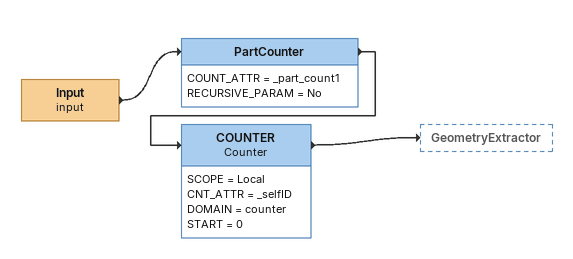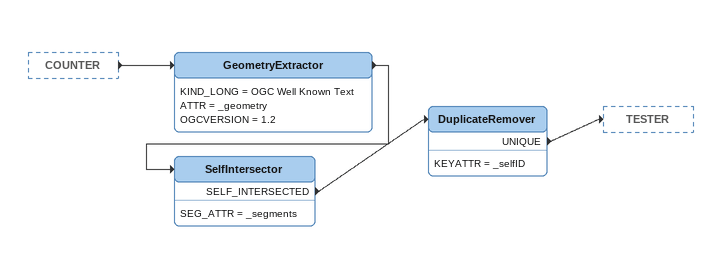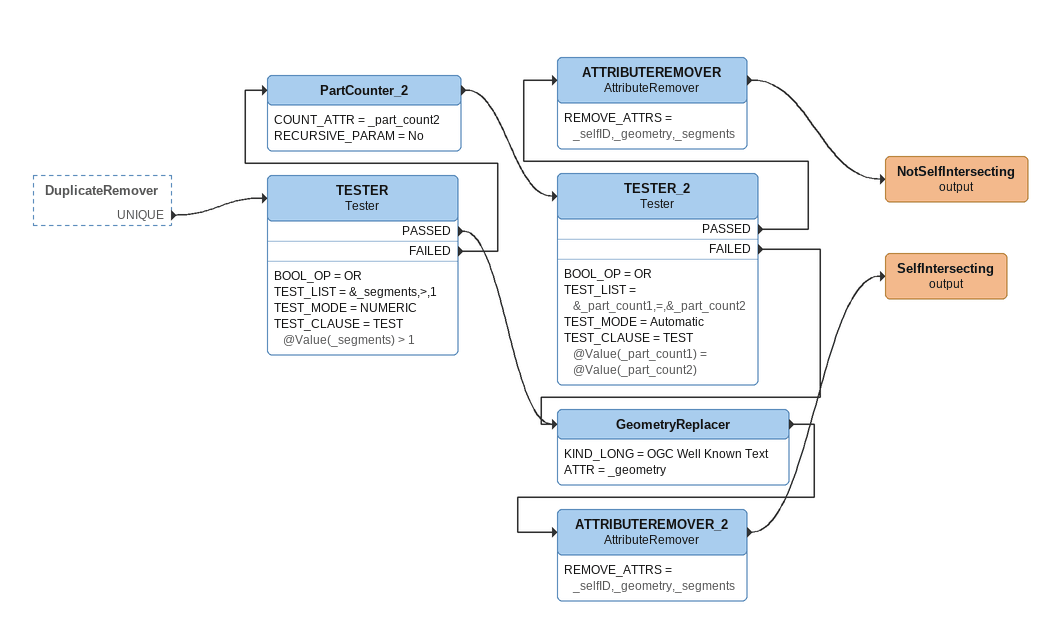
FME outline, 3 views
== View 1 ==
Input (input)
    -> PartCounter
PartCounter
    COUNT_ATTR = _part_count1
    RECURSIVE_PARAM = No
    -> COUNTER
COUNTER: Counter
    SCOPE = Local
    CNT_ATTR = _selfID
    DOMAIN = counter
    START = 0
    -> GeometryExtractor

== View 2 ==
COUNTER [outside]
    -> GeometryExtractor
GeometryExtractor
    KIND_LONG = OGC Well Known Text
    ATTR = _geometry
    OGCVERSION = 1.2
    -> SelfIntersector
SelfIntersector
    SEG_ATTR = _segments
    SELF_INTERSECTED -> DuplicateRemover
DuplicateRemover
    KEYATTR = _selfID
    UNIQUE -> TESTER

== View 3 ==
DuplicateRemover [outside]
    UNIQUE -> TESTER
TESTER: Tester
    BOOL_OP = OR
    TEST_LIST = &_segments,>,1
    TEST_MODE = NUMERIC
    TEST_CLAUSE = TEST @Value(_segments) > 1
    PASSED -> GeometryReplacer
    FAILED -> PartCounter_2
PartCounter_2
    COUNT_ATTR = _part_count2
    RECURSIVE_PARAM = No
    -> TESTER_2
TESTER_2: Tester
    BOOL_OP = OR
    TEST_LIST = &_part_count1,=,&_part_count2
    TEST_MODE = Automatic
    TEST_CLAUSE = TEST @Value(_part_count1) = @Value(_part_count2)
    PASSED -> ATTRIBUTEREMOVER
    FAILED -> GeometryReplacer
ATTRIBUTEREMOVER: AttributeRemover
    REMOVE_ATTRS = _selfID,_geometry,_segments
    -> NotSelfIntersecting (output)
NotSelfIntersecting (output)
GeometryReplacer
    KIND_LONG = OGC Well Known Text
    ATTR = _geometry
    -> ATTRIBUTEREMOVER_2
ATTRIBUTEREMOVER_2: AttributeRemover
    REMOVE_ATTRS = _selfID,_geometry,_segments
    -> SelfIntersecting (output)
SelfIntersecting (output)
